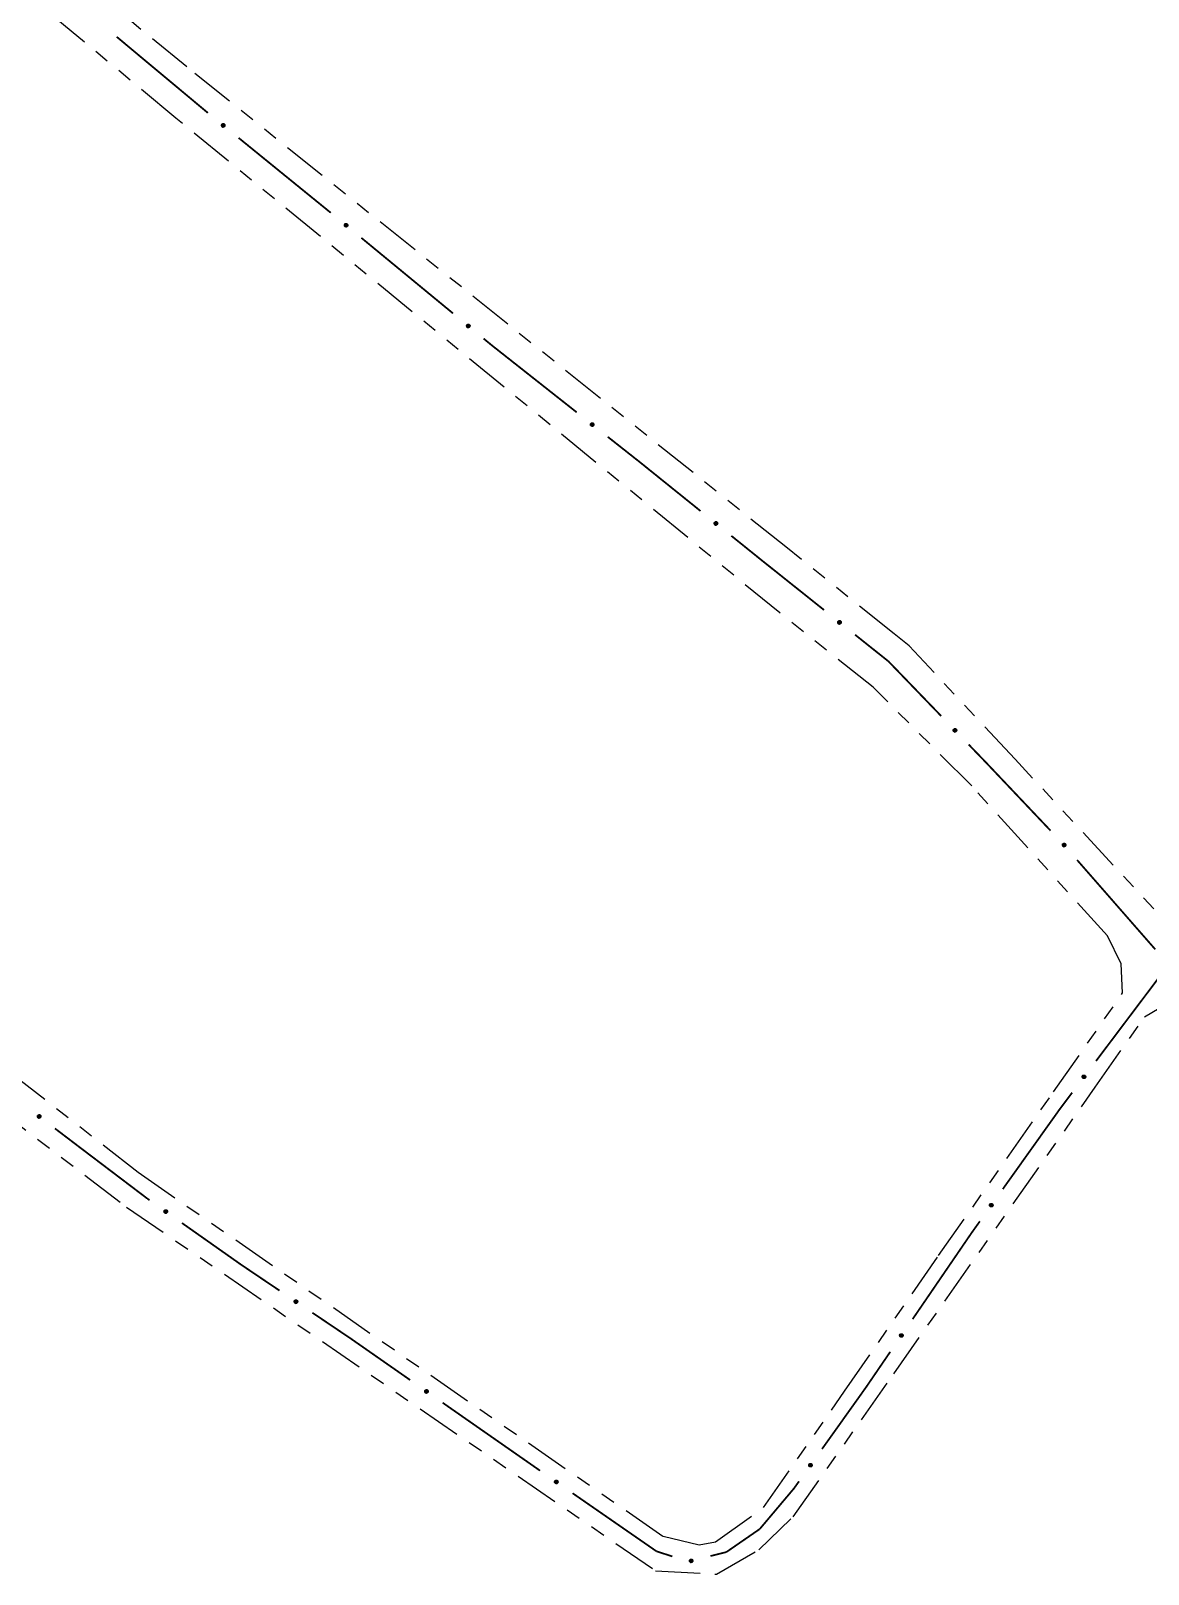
# Model space of a CAD drawing. Extents: x 209193 to 212081, y 4877574 to 4880493.
# Drawn here: x 210698.8 to 210811.7, y 4878716.9 to 4878872.8 of the extents above; entities that cross this region are included whole.
import ezdxf

# ---------------------------------------------------------------- set-up
doc = ezdxf.new("R2010")
doc.units = 0
doc.header["$LTSCALE"] = 1.5
doc.header["$MEASUREMENT"] = 0
doc.linetypes.add('TRACO_25', pattern=[8, 3, -1, 1, -1, 1, -1])
doc.layers.add('SV-EIXO-RUA-N-PAV', color=6, linetype='CONTINUOUS')
doc.layers.add('SV-RUA-NAO-PAV', color=7, linetype='CONTINUOUS')

msp = doc.modelspace()

# ---------------------------------------------------------------- linework, layer by layer
at = {"layer": 'SV-EIXO-RUA-N-PAV', "const_width": 0.18}
for points in [[(210707.506244, 4878872.209114), (210716.720506, 4878864.521633)], [(210719.824388, 4878861.998562), (210729.137063, 4878854.430597)], [(210732.230407, 4878851.894644), (210741.491826, 4878844.26404)], [(210744.578965, 4878841.720506), (210745.35075, 4878841.084622)], [(210745.35075, 4878841.084622), (210745.38667, 4878841.055027)], [(210745.38667, 4878841.055027), (210753.985786, 4878834.27023)], [(210757.126023, 4878831.792548), (210760.266261, 4878829.314866)], [(210760.266261, 4878829.314866), (210760.344756, 4878829.252933)], [(210760.344756, 4878829.252933), (210766.497591, 4878824.29785)], [(210769.612944, 4878821.788952), (210771.94946, 4878819.907278)], [(210771.94946, 4878819.907278), (210772.672849, 4878819.324709)], [(210772.672849, 4878819.324709), (210778.983279, 4878814.292546)], [(210782.110662, 4878811.798658), (210785.238045, 4878809.304771)], [(210785.238045, 4878809.304771), (210785.494065, 4878809.100611)], [(210785.494065, 4878809.100611), (210790.82051, 4878803.57821)], [(210793.597396, 4878800.699164), (210794.985839, 4878799.259641)], [(210794.985839, 4878799.259641), (210795.323665, 4878798.909387)], [(210795.323665, 4878798.909387), (210801.866437, 4878792.003127)], [(210804.549016, 4878789.037048), (210812.449366, 4878780.004636)], [(210806.459136, 4878768.721709), (210813.681547, 4878778.30486)], [(210802.823415, 4878763.897603), (210804.051666, 4878765.527325)], [(210802.266797, 4878763.116342), (210802.823415, 4878763.897603)], [(210701.265471, 4878761.913893), (210702.85667, 4878760.702246)], [(210797.044518, 4878755.786417), (210802.266797, 4878763.116342)], [(210702.85667, 4878760.702246), (210703.614608, 4878760.1251)], [(210703.614608, 4878760.1251), (210710.025851, 4878755.261399)], [(210710.025851, 4878755.261399), (210710.597753, 4878754.827543)], [(210710.597753, 4878754.827543), (210710.828398, 4878754.66502)], [(210714.09818, 4878752.360997), (210719.820299, 4878748.328955)], [(210793.873753, 4878751.335971), (210794.723506, 4878752.528673)], [(210787.926903, 4878742.639261), (210793.571459, 4878750.893895)], [(210793.571459, 4878750.893895), (210793.873753, 4878751.335971)], [(210719.820299, 4878748.328955), (210720.109276, 4878748.12533)], [(210720.109276, 4878748.12533), (210723.962452, 4878745.528624)], [(210727.279518, 4878743.29321), (210730.596584, 4878741.057796)], [(210730.596584, 4878741.057796), (210731.185988, 4878740.660589)], [(210731.185988, 4878740.660589), (210737.163626, 4878736.489144)], [(210783.198372, 4878735.724229), (210785.66908, 4878739.337408)], [(210778.77462, 4878729.516312), (210782.836916, 4878735.216992)], [(210782.836916, 4878735.216992), (210783.198372, 4878735.724229)], [(210740.443876, 4878734.200049), (210742.084001, 4878733.055501)], [(210742.084001, 4878733.055501), (210742.342965, 4878732.874785)], [(210742.342965, 4878732.874785), (210750.285673, 4878727.334262)], [(210775.934297, 4878725.530444), (210776.453308, 4878726.258781)], [(210753.573741, 4878725.056413), (210761.795662, 4878719.364313)], [(210772.482857, 4878721.436877), (210775.86619, 4878725.449666)], [(210775.86619, 4878725.449666), (210775.934297, 4878725.530444)], [(210771.864659, 4878721.010025), (210772.482857, 4878721.436877)], [(210769.111684, 4878719.109162), (210771.864659, 4878721.010025)], [(210761.795662, 4878719.364313), (210762.048274, 4878719.189428)], [(210762.048274, 4878719.189428), (210763.658145, 4878718.66622)], [(210767.506552, 4878718.707879), (210768.476694, 4878718.950415)], [(210768.476694, 4878718.950415), (210769.111684, 4878719.109162)]]:
    msp.add_lwpolyline(points, dxfattribs=at)
at = {"layer": 'SV-EIXO-RUA-N-PAV'}
for points in [[(210718.230196, 4878863.435932), (210718.278769, 4878863.441649), (210718.321684, 4878863.43663), (210718.356273, 4878863.422142), (210718.383499, 4878863.401369), (210718.40896, 4878863.37698), (210718.429204, 4878863.346728), (210718.444236, 4878863.308174), (210718.450313, 4878863.259489), (210718.442282, 4878863.215864), (210718.429892, 4878863.181194), (210718.409866, 4878863.151556), (210718.385759, 4878863.12722), (210718.353639, 4878863.10723), (210718.31442, 4878863.092378), (210718.265317, 4878863.087452), (210718.223278, 4878863.092662), (210718.19019, 4878863.107554), (210718.160522, 4878863.127875), (210718.134827, 4878863.153086), (210718.115126, 4878863.182897), (210718.100244, 4878863.222411), (210718.096024, 4878863.27094), (210718.100741, 4878863.312929), (210718.115165, 4878863.346217), (210718.135829, 4878863.374975), (210718.15998, 4878863.400809), (210718.189543, 4878863.422425), (210718.230196, 4878863.435932)], [(210730.645945, 4878853.342734), (210730.694555, 4878853.348123), (210730.737436, 4878853.342815), (210730.771926, 4878853.328094), (210730.799012, 4878853.307138), (210730.824307, 4878853.282578), (210730.844347, 4878853.25219), (210730.859119, 4878853.213535), (210730.864867, 4878853.16481), (210730.856542, 4878853.121241), (210730.843919, 4878853.086655), (210730.823693, 4878853.057153), (210730.799423, 4878853.032979), (210730.767169, 4878853.013207), (210730.72785, 4878852.99862), (210730.678715, 4878852.994025), (210730.636712, 4878852.999518), (210730.603726, 4878853.014633), (210730.574195, 4878853.035154), (210730.548671, 4878853.060537), (210730.529171, 4878853.090481), (210730.514556, 4878853.130095), (210730.510664, 4878853.178651), (210730.515664, 4878853.220607), (210730.530311, 4878853.253797), (210730.551169, 4878853.282415), (210730.575494, 4878853.308085), (210730.605202, 4878853.329502), (210730.645945, 4878853.342734)], [(210742.994503, 4878843.168596), (210743.043114, 4878843.173985), (210743.085994, 4878843.168676), (210743.120485, 4878843.153955), (210743.14757, 4878843.132999), (210743.172866, 4878843.108439), (210743.192906, 4878843.078051), (210743.207677, 4878843.039397), (210743.213426, 4878842.990671), (210743.205101, 4878842.947102), (210743.192477, 4878842.912516), (210743.172252, 4878842.883014), (210743.147981, 4878842.858841), (210743.115727, 4878842.839068), (210743.076409, 4878842.824481), (210743.027274, 4878842.819887), (210742.985271, 4878842.825379), (210742.952284, 4878842.840494), (210742.922754, 4878842.861015), (210742.89723, 4878842.886399), (210742.87773, 4878842.916342), (210742.863115, 4878842.955956), (210742.859222, 4878843.004512), (210742.864222, 4878843.046468), (210742.87887, 4878843.079658), (210742.899728, 4878843.108276), (210742.924053, 4878843.133947), (210742.953761, 4878843.155363), (210742.994503, 4878843.168596)], [(210755.511293, 4878833.206808), (210755.559779, 4878833.213224), (210755.602762, 4878833.208823), (210755.637556, 4878833.194835), (210755.665078, 4878833.174456), (210755.690888, 4878833.150437), (210755.711566, 4878833.120479), (210755.727151, 4878833.082146), (210755.733929, 4878833.033553), (210755.726527, 4878832.989817), (210755.714638, 4878832.954972), (210755.695041, 4878832.925049), (210755.671287, 4878832.900368), (210755.639458, 4878832.879918), (210755.600457, 4878832.864502), (210755.55143, 4878832.85887), (210755.50932, 4878832.863473), (210755.476022, 4878832.877887), (210755.446064, 4878832.897779), (210755.420009, 4878832.922617), (210755.39988, 4878832.952141), (210755.38443, 4878832.991437), (210755.379512, 4878833.0399), (210755.383624, 4878833.081952), (210755.397566, 4878833.115445), (210755.417814, 4878833.144497), (210755.441591, 4878833.170677), (210755.47084, 4878833.192717), (210755.511293, 4878833.206808)], [(210768.012409, 4878823.219256), (210768.060956, 4878823.225188), (210768.103893, 4878823.220359), (210768.138546, 4878823.206023), (210768.165864, 4878823.185371), (210768.191432, 4878823.161095), (210768.21181, 4878823.130933), (210768.227012, 4878823.092446), (210768.233305, 4878823.043788), (210768.225467, 4878823.000128), (210768.21323, 4878822.965403), (210768.193336, 4878822.935678), (210768.169337, 4878822.911235), (210768.137305, 4878822.891103), (210768.098152, 4878822.876078), (210768.049072, 4878822.870935), (210768.00701, 4878822.875958), (210767.973857, 4878822.890704), (210767.944099, 4878822.910894), (210767.918293, 4878822.93599), (210767.89846, 4878822.965714), (210767.883403, 4878823.005162), (210767.878969, 4878823.053672), (210767.8835, 4878823.095681), (210767.897776, 4878823.129032), (210767.918313, 4878823.157882), (210767.94235, 4878823.183822), (210767.971817, 4878823.205569), (210768.012409, 4878823.219256)], [(210780.503266, 4878813.221249), (210780.551784, 4878813.227414), (210780.594744, 4878813.222791), (210780.629465, 4878813.208623), (210780.656882, 4878813.188102), (210780.682567, 4878813.16395), (210780.70309, 4878813.133886), (210780.718477, 4878813.095472), (210780.725003, 4878813.046845), (210780.717375, 4878813.003148), (210780.705306, 4878812.968365), (210780.685555, 4878812.938544), (210780.661673, 4878812.913986), (210780.629739, 4878812.8937), (210780.590659, 4878812.878487), (210780.541604, 4878812.873108), (210780.499518, 4878812.877929), (210780.466294, 4878812.892515), (210780.43644, 4878812.912562), (210780.410514, 4878812.937534), (210780.390538, 4878812.967162), (210780.375291, 4878813.006537), (210780.370624, 4878813.055025), (210780.374953, 4878813.097055), (210780.389069, 4878813.130475), (210780.409466, 4878813.159423), (210780.433378, 4878813.185479), (210780.46274, 4878813.207367), (210780.503266, 4878813.221249)], [(210792.188438, 4878802.318523), (210792.237347, 4878802.318333), (210792.279342, 4878802.308168), (210792.311928, 4878802.289609), (210792.336447, 4878802.265701), (210792.358776, 4878802.238416), (210792.375219, 4878802.20594), (210792.385485, 4878802.165853), (210792.385639, 4878802.11679), (210792.372399, 4878802.074455), (210792.355913, 4878802.041534), (210792.332454, 4878802.014532), (210792.305585, 4878801.993284), (210792.271286, 4878801.97732), (210792.230561, 4878801.967312), (210792.181222, 4878801.968352), (210792.14012, 4878801.9786), (210792.109073, 4878801.997378), (210792.082076, 4878802.021134), (210792.059613, 4878802.049263), (210792.043656, 4878802.081234), (210792.033654, 4878802.122257), (210792.035325, 4878802.17094), (210792.045078, 4878802.212052), (210792.063416, 4878802.243355), (210792.087402, 4878802.269407), (210792.114496, 4878802.292136), (210792.146453, 4878802.310024), (210792.188438, 4878802.318523)], [(210803.220555, 4878790.723072), (210803.269396, 4878790.720501), (210803.310846, 4878790.708304), (210803.34249, 4878790.688181), (210803.365816, 4878790.663107), (210803.386791, 4878790.634768), (210803.401634, 4878790.60153), (210803.409937, 4878790.560991), (210803.407702, 4878790.511979), (210803.392417, 4878790.470338), (210803.374348, 4878790.438259), (210803.349603, 4878790.412431), (210803.321731, 4878790.392516), (210803.286696, 4878790.37824), (210803.245531, 4878790.370227), (210803.196302, 4878790.373667), (210803.155747, 4878790.385903), (210803.125651, 4878790.406171), (210803.099842, 4878790.431213), (210803.078776, 4878790.460401), (210803.064393, 4878790.493112), (210803.0564, 4878790.534573), (210803.06044, 4878790.583117), (210803.072182, 4878790.623705), (210803.092022, 4878790.654078), (210803.117247, 4878790.678932), (210803.145415, 4878790.700315), (210803.178205, 4878790.716627), (210803.220555, 4878790.723072)], [(210805.081015, 4878767.076028), (210805.073526, 4878767.12436), (210805.076972, 4878767.16743), (210805.090186, 4878767.202525), (210805.10995, 4878767.230493), (210805.133391, 4878767.256828), (210805.162883, 4878767.278165), (210805.200862, 4878767.294597), (210805.249292, 4878767.30245), (210805.293181, 4878767.296019), (210805.328281, 4878767.284905), (210805.358631, 4878767.265976), (210805.383833, 4878767.242775), (210805.404984, 4878767.211408), (210805.42126, 4878767.172758), (210805.427977, 4878767.123868), (210805.424309, 4878767.081666), (210805.410636, 4878767.048056), (210805.391413, 4878767.017665), (210805.367159, 4878766.991065), (210805.338088, 4878766.970287), (210805.299144, 4878766.95397), (210805.250802, 4878766.947979), (210805.208669, 4878766.951158), (210805.174876, 4878766.964355), (210805.145382, 4878766.983954), (210805.118682, 4878767.007144), (210805.095999, 4878767.035897), (210805.081015, 4878767.076028)], [(210699.62665, 4878763.300164), (210699.675018, 4878763.307413), (210699.718071, 4878763.303753), (210699.7531, 4878763.290365), (210699.780969, 4878763.270463), (210699.807188, 4878763.246891), (210699.828379, 4878763.217294), (210699.844621, 4878763.179234), (210699.852234, 4878763.130765), (210699.845585, 4878763.086908), (210699.834297, 4878763.051864), (210699.815218, 4878763.021608), (210699.791892, 4878762.996522), (210699.76042, 4878762.975527), (210699.72169, 4878762.959443), (210699.672767, 4878762.952968), (210699.630584, 4878762.956846), (210699.597042, 4878762.970686), (210699.566747, 4878762.990059), (210699.540268, 4878763.014445), (210699.519635, 4878763.043618), (210699.503511, 4878763.082643), (210699.49776, 4878763.131014), (210699.501148, 4878763.173131), (210699.514512, 4878763.206858), (210699.534257, 4878763.236255), (210699.55758, 4878763.262839), (210699.586445, 4878763.285379), (210699.62665, 4878763.300164)], [(210795.710987, 4878754.104401), (210795.702206, 4878754.152515), (210795.704497, 4878754.195662), (210795.716766, 4878754.231098), (210795.735773, 4878754.259586), (210795.758501, 4878754.28654), (210795.78741, 4878754.308659), (210795.824935, 4878754.326102), (210795.873138, 4878754.33525), (210795.917183, 4878754.329998), (210795.952569, 4878754.319828), (210795.983415, 4878754.301719), (210796.009229, 4878754.279202), (210796.031213, 4878754.248412), (210796.048518, 4878754.210212), (210796.056544, 4878754.16152), (210796.054007, 4878754.119235), (210796.04124, 4878754.085271), (210796.022838, 4878754.054376), (210795.999305, 4878754.027136), (210795.970802, 4878754.005586), (210795.932309, 4878753.988232), (210795.884145, 4878753.980947), (210795.841942, 4878753.982996), (210795.807807, 4878753.995282), (210795.777798, 4878754.014084), (210795.750487, 4878754.036551), (210795.727042, 4878754.064686), (210795.710987, 4878754.104401)], [(210712.409245, 4878753.685754), (210712.457313, 4878753.694786), (210712.500471, 4878753.692719), (210712.535971, 4878753.680635), (210712.564557, 4878753.661776), (210712.591629, 4878753.63919), (210712.613899, 4878753.610395), (210712.631537, 4878753.572962), (210712.640935, 4878753.524808), (210712.635912, 4878753.480735), (210712.625927, 4878753.445298), (210712.607979, 4878753.414358), (210712.585596, 4878753.388426), (210712.554922, 4878753.366283), (210712.516812, 4878753.348778), (210712.468162, 4878753.3405), (210712.425865, 4878753.342816), (210712.391835, 4878753.355406), (210712.360844, 4878753.373647), (210712.333482, 4878753.397038), (210712.311784, 4878753.425429), (210712.294229, 4878753.463831), (210712.286695, 4878753.511956), (210712.288523, 4878753.554169), (210712.300632, 4878753.588367), (210712.319277, 4878753.618474), (210712.341602, 4878753.645902), (210712.369614, 4878753.669493), (210712.409245, 4878753.685754)], [(210725.563355, 4878744.5825), (210725.611223, 4878744.592531), (210725.654415, 4878744.591363), (210725.690159, 4878744.580021), (210725.719132, 4878744.561762), (210725.746668, 4878744.539744), (210725.769533, 4878744.51142), (210725.787947, 4878744.474363), (210725.798347, 4878744.426414), (210725.794243, 4878744.382247), (210725.784998, 4878744.346609), (210725.767698, 4878744.315302), (210725.745861, 4878744.28891), (210725.715654, 4878744.266132), (210725.677917, 4878744.247838), (210725.62945, 4878744.238548), (210725.587114, 4878744.239982), (210725.552829, 4878744.251861), (210725.521465, 4878744.269452), (210725.493622, 4878744.292268), (210725.471337, 4878744.320201), (210725.452986, 4878744.358229), (210725.444451, 4878744.406187), (210725.4454, 4878744.448429), (210725.456794, 4878744.482872), (210725.474808, 4878744.51336), (210725.496556, 4878744.541247), (210725.524071, 4878744.565417), (210725.563355, 4878744.5825)], [(210786.626023, 4878740.931867), (210786.616316, 4878740.979802), (210786.617776, 4878741.022985), (210786.62936, 4878741.058652), (210786.647814, 4878741.0875), (210786.670018, 4878741.114887), (210786.698496, 4878741.13756), (210786.735678, 4878741.155722), (210786.783695, 4878741.165797), (210786.827834, 4878741.161394), (210786.863409, 4878741.151908), (210786.894598, 4878741.134397), (210786.920842, 4878741.112381), (210786.943414, 4878741.082021), (210786.961453, 4878741.044161), (210786.970414, 4878740.995632), (210786.968693, 4878740.953307), (210786.956583, 4878740.919103), (210786.938779, 4878740.887859), (210786.915776, 4878740.86017), (210786.887693, 4878740.838076), (210786.849541, 4878740.819983), (210786.801526, 4878740.811772), (210786.759292, 4878740.813007), (210786.724927, 4878740.824634), (210786.694561, 4878740.842854), (210786.666822, 4878740.86479), (210786.642839, 4878740.892468), (210786.626023, 4878740.931867)], [(210738.74892, 4878735.517094), (210738.796946, 4878735.526345), (210738.840113, 4878735.524475), (210738.875668, 4878735.512552), (210738.904339, 4878735.493824), (210738.931514, 4878735.471361), (210738.953915, 4878735.442669), (210738.971723, 4878735.405316), (210738.981341, 4878735.357205), (210738.976519, 4878735.31311), (210738.966696, 4878735.277628), (210738.948889, 4878735.246606), (210738.926625, 4878735.220573), (210738.896051, 4878735.19829), (210738.858022, 4878735.180612), (210738.80941, 4878735.172112), (210738.767103, 4878735.174235), (210738.733015, 4878735.18667), (210738.701942, 4878735.204769), (210738.674474, 4878735.228035), (210738.652647, 4878735.256327), (210738.634917, 4878735.294649), (210738.627163, 4878735.342739), (210738.628799, 4878735.38496), (210738.640752, 4878735.419213), (210738.65926, 4878735.449404), (210738.681459, 4878735.476934), (210738.709364, 4878735.500653), (210738.74892, 4878735.517094)], [(210777.440935, 4878727.834418), (210777.432158, 4878727.882533), (210777.434453, 4878727.925679), (210777.446725, 4878727.961115), (210777.465735, 4878727.989601), (210777.488465, 4878728.016552), (210777.517376, 4878728.038669), (210777.554902, 4878728.056109), (210777.603106, 4878728.065252), (210777.647151, 4878728.059996), (210777.682535, 4878728.049823), (210777.71338, 4878728.031711), (210777.739192, 4878728.009192), (210777.761173, 4878727.9784), (210777.778475, 4878727.940199), (210777.786496, 4878727.891506), (210777.783956, 4878727.849221), (210777.771185, 4878727.815258), (210777.752781, 4878727.784364), (210777.729246, 4878727.757127), (210777.70074, 4878727.73558), (210777.662245, 4878727.718228), (210777.614081, 4878727.710949), (210777.571878, 4878727.713001), (210777.537744, 4878727.725291), (210777.507737, 4878727.744095), (210777.480428, 4878727.766564), (210777.456985, 4878727.794701), (210777.440935, 4878727.834418)], [(210751.873882, 4878726.367124), (210751.921873, 4878726.376554), (210751.965047, 4878726.374845), (210752.000646, 4878726.363056), (210752.029387, 4878726.344435), (210752.056645, 4878726.322073), (210752.079153, 4878726.293465), (210752.097101, 4878726.256179), (210752.106898, 4878726.208104), (210752.102241, 4878726.163992), (210752.09255, 4878726.128472), (210752.074859, 4878726.097385), (210752.052692, 4878726.071269), (210752.022202, 4878726.048871), (210751.984239, 4878726.031052), (210751.935659, 4878726.02237), (210751.893344, 4878726.024336), (210751.85921, 4878726.036644), (210751.82807, 4878726.054627), (210751.800515, 4878726.07779), (210751.778583, 4878726.106), (210751.76071, 4878726.144255), (210751.752776, 4878726.192317), (210751.754255, 4878726.234543), (210751.76608, 4878726.268841), (210751.784475, 4878726.299101), (210751.806571, 4878726.326713), (210751.834387, 4878726.350536), (210751.873882, 4878726.367124)], [(210765.400178, 4878718.294754), (210765.424744, 4878718.337045), (210765.454506, 4878718.368368), (210765.486848, 4878718.387349), (210765.519801, 4878718.39667), (210765.554588, 4878718.402408), (210765.590937, 4878718.400455), (210765.6308, 4878718.389352), (210765.673397, 4878718.365006), (210765.703481, 4878718.33241), (210765.723786, 4878718.301697), (210765.735483, 4878718.267895), (210765.740492, 4878718.234008), (210765.737215, 4878718.196318), (210765.725569, 4878718.156031), (210765.700051, 4878718.113791), (210765.670663, 4878718.083282), (210765.638899, 4878718.065744), (210765.604842, 4878718.0542), (210765.569257, 4878718.048767), (210765.533587, 4878718.050889), (210765.493045, 4878718.062688), (210765.451688, 4878718.088426), (210765.420924, 4878718.11739), (210765.402945, 4878718.1489), (210765.392334, 4878718.182685), (210765.386155, 4878718.217506), (210765.386596, 4878718.254126), (210765.400178, 4878718.294754)]]:
    msp.add_lwpolyline(points, close=True, dxfattribs=at)
for points in [[(210718.096024, 4878863.27094), (210718.353639, 4878863.10723)], [(210718.099435, 4878863.289788), (210718.365367, 4878863.119393)], [(210718.100244, 4878863.222411), (210718.31442, 4878863.092378)], [(210718.100741, 4878863.312929), (210718.385759, 4878863.12722)], [(210718.102079, 4878863.245441), (210718.331344, 4878863.101327)], [(210718.110161, 4878863.326787), (210718.395154, 4878863.140902)], [(210718.113459, 4878863.201027), (210718.283555, 4878863.094448)], [(210718.115126, 4878863.182897), (210718.265317, 4878863.087452)], [(210718.115165, 4878863.346217), (210718.409866, 4878863.151556)], [(210718.127241, 4878863.358622), (210718.416867, 4878863.165456)], [(210718.128746, 4878863.165747), (210718.23901, 4878863.093724)], [(210718.134827, 4878863.153086), (210718.223278, 4878863.092662)], [(210718.135829, 4878863.374975), (210718.429892, 4878863.181194)], [(210718.151535, 4878863.386353), (210718.433351, 4878863.20305)], [(210718.15998, 4878863.400809), (210718.442282, 4878863.215864)], [(210718.178343, 4878863.408524), (210718.443018, 4878863.240909)], [(210718.189543, 4878863.422425), (210718.450313, 4878863.259489)], [(210718.209388, 4878863.427253), (210718.443353, 4878863.284594)], [(210718.230196, 4878863.435932), (210718.444236, 4878863.308174)], [(210718.25678, 4878863.437971), (210718.430715, 4878863.331788)], [(210718.278769, 4878863.441649), (210718.429204, 4878863.346728)], [(210718.303245, 4878863.438894), (210718.41159, 4878863.366671)], [(210718.321684, 4878863.43663), (210718.40896, 4878863.37698)], [(210730.510664, 4878853.178651), (210730.767169, 4878853.013207)], [(210730.514202, 4878853.197476), (210730.778978, 4878853.025291)], [(210730.514556, 4878853.130095), (210730.72785, 4878852.99862)], [(210730.515664, 4878853.220607), (210730.799423, 4878853.032979)], [(210730.516546, 4878853.153112), (210730.744834, 4878853.007454)], [(210730.525177, 4878853.234401), (210730.80891, 4878853.046598)], [(210730.527627, 4878853.108622), (210730.697, 4878853.000897)], [(210730.529171, 4878853.090481), (210730.678715, 4878852.994025)], [(210730.530311, 4878853.253797), (210730.823693, 4878853.057153)], [(210730.542471, 4878853.266121), (210730.830787, 4878853.071005)], [(210730.542675, 4878853.07324), (210730.652451, 4878853.000474)], [(210730.548671, 4878853.060537), (210730.636712, 4878852.999518)], [(210730.551169, 4878853.282415), (210730.843919, 4878853.086655)], [(210730.566951, 4878853.293687), (210730.847525, 4878853.108487)], [(210730.575494, 4878853.308085), (210730.856542, 4878853.121241)], [(210730.593909, 4878853.315677), (210730.857447, 4878853.14628)], [(210730.605202, 4878853.329502), (210730.864867, 4878853.16481)], [(210730.625079, 4878853.334196), (210730.858077, 4878853.189962)], [(210730.645945, 4878853.342734), (210730.859119, 4878853.213535)], [(210730.672542, 4878853.344594), (210730.845757, 4878853.23724)], [(210730.694555, 4878853.348123), (210730.844347, 4878853.25219)], [(210730.719012, 4878853.345203), (210730.826868, 4878853.272252)], [(210730.737436, 4878853.342815), (210730.824307, 4878853.282578)], [(210742.859222, 4878843.004512), (210743.115727, 4878842.839068)], [(210742.86276, 4878843.023337), (210743.127537, 4878842.851152)], [(210742.863115, 4878842.955956), (210743.076409, 4878842.824481)], [(210742.864222, 4878843.046468), (210743.147981, 4878842.858841)], [(210742.865105, 4878842.978973), (210743.093393, 4878842.833316)], [(210742.873736, 4878843.060262), (210743.157468, 4878842.872459)], [(210742.876185, 4878842.934484), (210743.045559, 4878842.826759)], [(210742.87773, 4878842.916342), (210743.027274, 4878842.819887)], [(210742.87887, 4878843.079658), (210743.172252, 4878842.883014)], [(210742.89103, 4878843.091982), (210743.179346, 4878842.896867)], [(210742.891233, 4878842.899101), (210743.00101, 4878842.826335)], [(210742.89723, 4878842.886399), (210742.985271, 4878842.825379)], [(210742.899728, 4878843.108276), (210743.192477, 4878842.912516)], [(210742.91551, 4878843.119548), (210743.196084, 4878842.934348)], [(210742.924053, 4878843.133947), (210743.205101, 4878842.947102)], [(210742.942468, 4878843.141538), (210743.206006, 4878842.972142)], [(210742.953761, 4878843.155363), (210743.213426, 4878842.990671)], [(210742.973638, 4878843.160057), (210743.206635, 4878843.015823)], [(210742.994503, 4878843.168596), (210743.207677, 4878843.039397)], [(210743.021101, 4878843.170455), (210743.194316, 4878843.063101)], [(210743.043114, 4878843.173985), (210743.192906, 4878843.078051)], [(210743.067571, 4878843.171064), (210743.175426, 4878843.098113)], [(210743.085994, 4878843.168676), (210743.172866, 4878843.108439)], [(210755.379512, 4878833.0399), (210755.639458, 4878832.879918)], [(210755.382651, 4878833.058796), (210755.65101, 4878832.892249)], [(210755.383624, 4878833.081952), (210755.671287, 4878832.900368)], [(210755.38443, 4878832.991437), (210755.600457, 4878832.864502)], [(210755.385933, 4878833.014491), (210755.617251, 4878832.873694)], [(210755.392843, 4878833.095945), (210755.680484, 4878832.914184)], [(210755.397566, 4878833.115445), (210755.695041, 4878832.925049)], [(210755.397952, 4878832.970246), (210755.569566, 4878832.866127)], [(210755.39988, 4878832.952141), (210755.55143, 4878832.85887)], [(210755.409463, 4878833.128023), (210755.70184, 4878832.939049)], [(210755.413745, 4878832.93519), (210755.525035, 4878832.864762)], [(210755.417814, 4878833.144497), (210755.714638, 4878832.954972)], [(210755.420009, 4878832.922617), (210755.50932, 4878832.863473)], [(210755.433355, 4878833.156101), (210755.717782, 4878832.976876)], [(210755.441591, 4878833.170677), (210755.726527, 4878832.989817)], [(210755.459841, 4878833.178656), (210755.726902, 4878833.014871)], [(210755.47084, 4878833.192717), (210755.733929, 4878833.033553)], [(210755.490612, 4878833.19783), (210755.726608, 4878833.058556)], [(210755.511293, 4878833.206808), (210755.727151, 4878833.082146)], [(210755.537845, 4878833.20923), (210755.713292, 4878833.105563)], [(210755.559779, 4878833.213224), (210755.711566, 4878833.120479)], [(210755.584292, 4878833.210821), (210755.693666, 4878833.140167)], [(210755.602762, 4878833.208823), (210755.690888, 4878833.150437)], [(210767.878969, 4878823.053672), (210768.137305, 4878822.891103)], [(210767.882296, 4878823.072535), (210768.148979, 4878822.903318)], [(210767.883403, 4878823.005162), (210768.098152, 4878822.876078)], [(210767.8835, 4878823.095681), (210768.169337, 4878822.911235)], [(210767.885136, 4878823.0282), (210768.115037, 4878822.885101)], [(210767.892858, 4878823.109581), (210768.178671, 4878822.924958)], [(210767.896713, 4878822.983837), (210768.067279, 4878822.878011)], [(210767.897776, 4878823.129032), (210768.193336, 4878822.935678)], [(210767.89846, 4878822.965714), (210768.049072, 4878822.870935)], [(210767.909797, 4878823.141491), (210768.200274, 4878822.949608)], [(210767.912155, 4878822.948625), (210768.022737, 4878822.87709)], [(210767.918293, 4878822.93599), (210768.00701, 4878822.875958)], [(210767.918313, 4878823.157882), (210768.21323, 4878822.965403)], [(210767.933968, 4878823.16933), (210768.216593, 4878822.987275)], [(210767.94235, 4878823.183822), (210768.225467, 4878823.000128)], [(210767.960678, 4878823.191619), (210768.226092, 4878823.025176)], [(210767.971817, 4878823.205569), (210768.233305, 4878823.043788)], [(210767.99164, 4878823.210485), (210768.226234, 4878823.068862)], [(210768.012409, 4878823.219256), (210768.227012, 4878823.092446)], [(210768.038984, 4878823.221413), (210768.213387, 4878823.116)], [(210768.060956, 4878823.225188), (210768.21181, 4878823.130933)], [(210768.085444, 4878823.22254), (210768.194108, 4878823.150798)], [(210768.103893, 4878823.220359), (210768.191432, 4878823.161095)], [(210780.46274, 4878813.207367), (210780.725003, 4878813.046845)], [(210780.482539, 4878813.212378), (210780.717812, 4878813.071885)], [(210780.503266, 4878813.221249), (210780.718477, 4878813.095472)], [(210780.529831, 4878813.223533), (210780.704739, 4878813.11896)], [(210780.551784, 4878813.227414), (210780.70309, 4878813.133886)], [(210780.576285, 4878813.224884), (210780.685292, 4878813.153666)], [(210780.594744, 4878813.222791), (210780.682567, 4878813.16395)], [(210780.370624, 4878813.055025), (210780.629739, 4878812.8937)], [(210780.373861, 4878813.073904), (210780.641355, 4878812.905971)], [(210780.374953, 4878813.097055), (210780.661673, 4878812.913986)], [(210780.375291, 4878813.006537), (210780.590659, 4878812.878487)], [(210780.376913, 4878813.029583), (210780.6075, 4878812.887591)], [(210780.384245, 4878813.111), (210780.670942, 4878812.927754)], [(210780.388704, 4878812.985276), (210780.559776, 4878812.880271)], [(210780.389069, 4878813.130475), (210780.685555, 4878812.938544)], [(210780.390538, 4878812.967162), (210780.541604, 4878812.873108)], [(210780.40103, 4878813.142992), (210780.692426, 4878812.952508)], [(210780.404315, 4878812.950139), (210780.51524, 4878812.879136)], [(210780.409466, 4878813.159423), (210780.705306, 4878812.968365)], [(210780.410514, 4878812.937534), (210780.499518, 4878812.877929)], [(210780.425067, 4878813.170946), (210780.708563, 4878812.990252)], [(210780.433378, 4878813.185479), (210780.717375, 4878813.003148)], [(210780.451669, 4878813.193363), (210780.71788, 4878813.028199)], [(210792.114496, 4878802.292136), (210792.372399, 4878802.074455)], [(210792.133656, 4878802.297577), (210792.376154, 4878802.099228)], [(210792.146453, 4878802.310024), (210792.385639, 4878802.11679)], [(210792.166735, 4878802.31242), (210792.381761, 4878802.142553)], [(210792.188438, 4878802.318523), (210792.385485, 4878802.165853)], [(210792.215075, 4878802.317337), (210792.374915, 4878802.190927)], [(210792.237347, 4878802.318333), (210792.375219, 4878802.20594)], [(210792.261311, 4878802.312642), (210792.360142, 4878802.227865)], [(210792.279342, 4878802.308168), (210792.358776, 4878802.238416)], [(210792.033654, 4878802.122257), (210792.230561, 4878801.967312)], [(210792.035325, 4878802.17094), (210792.271286, 4878801.97732)], [(210792.038256, 4878802.144897), (210792.248442, 4878801.974152)], [(210792.040987, 4878802.189239), (210792.284397, 4878801.987978)], [(210792.043656, 4878802.081234), (210792.181222, 4878801.968352)], [(210792.04419, 4878802.099434), (210792.200172, 4878801.973094)], [(210792.045078, 4878802.212052), (210792.305585, 4878801.993284)], [(210792.055105, 4878802.062566), (210792.155865, 4878801.977754)], [(210792.056103, 4878802.224671), (210792.316564, 4878802.005732)], [(210792.059613, 4878802.049263), (210792.14012, 4878801.9786)], [(210792.063416, 4878802.243355), (210792.332454, 4878802.014532)], [(210792.076902, 4878802.254211), (210792.341082, 4878802.027485)], [(210792.087402, 4878802.269407), (210792.355913, 4878802.041534)], [(210792.104366, 4878802.278806), (210792.361986, 4878802.062813)], [(210803.0564, 4878790.534573), (210803.245531, 4878790.370227)], [(210803.06044, 4878790.583117), (210803.286696, 4878790.37824)], [(210803.062099, 4878790.556962), (210803.263724, 4878790.376188)], [(210803.064393, 4878790.493112), (210803.196302, 4878790.373667)], [(210803.065813, 4878790.511264), (210803.21546, 4878790.377481)], [(210803.066986, 4878790.601118), (210803.30031, 4878790.388247)], [(210803.072182, 4878790.623705), (210803.321731, 4878790.392516)], [(210803.07492, 4878790.473908), (210803.171432, 4878790.384293)], [(210803.078776, 4878790.460401), (210803.155747, 4878790.385903)], [(210803.083808, 4878790.635773), (210803.333303, 4878790.404415)], [(210803.092022, 4878790.654078), (210803.349603, 4878790.412431)], [(210803.10602, 4878790.664266), (210803.358851, 4878790.424948)], [(210803.117247, 4878790.678932), (210803.374348, 4878790.438259)], [(210803.134649, 4878790.687494), (210803.381449, 4878790.459217)], [(210803.145415, 4878790.700315), (210803.392417, 4878790.470338)], [(210803.164818, 4878790.704817), (210803.397373, 4878790.494899)], [(210803.178205, 4878790.716627), (210803.407702, 4878790.511979)], [(210803.19858, 4878790.718032), (210803.405083, 4878790.5379)], [(210803.220555, 4878790.723072), (210803.409937, 4878790.560991)], [(210803.247102, 4878790.720591), (210803.400599, 4878790.58655)], [(210803.269396, 4878790.720501), (210803.401634, 4878790.60153)], [(210803.293055, 4878790.71365), (210803.387642, 4878790.624163)], [(210803.310846, 4878790.708304), (210803.386791, 4878790.634768)], [(210805.073526, 4878767.12436), (210805.162883, 4878767.278165)], [(210805.075385, 4878767.148921), (210805.143597, 4878767.259834)], [(210805.076972, 4878767.16743), (210805.133391, 4878767.256828)], [(210805.078005, 4878767.102521), (210805.177758, 4878767.280222)], [(210805.081015, 4878767.076028), (210805.200862, 4878767.294597)], [(210805.090449, 4878767.055552), (210805.224458, 4878767.294577)], [(210805.095999, 4878767.035897), (210805.249292, 4878767.30245)], [(210805.1103, 4878767.025213), (210805.268126, 4878767.295839)], [(210805.118682, 4878767.007144), (210805.293181, 4878767.296019)], [(210805.133436, 4878766.999233), (210805.306313, 4878767.287563)], [(210805.145382, 4878766.983954), (210805.328281, 4878767.284905)], [(210805.162037, 4878766.975969), (210805.344485, 4878767.272464)], [(210805.174876, 4878766.964355), (210805.358631, 4878767.265976)], [(210805.194476, 4878766.960065), (210805.369816, 4878767.251664)], [(210805.208669, 4878766.951158), (210805.383833, 4878767.242775)], [(210805.231842, 4878766.950699), (210805.3924, 4878767.222683)], [(210805.250802, 4878766.947979), (210805.404984, 4878767.211408)], [(210805.276062, 4878766.954962), (210805.411698, 4878767.189343)], [(210805.299144, 4878766.95397), (210805.42126, 4878767.172758)], [(210805.320031, 4878766.967959), (210805.42032, 4878767.141838)], [(210805.338088, 4878766.970287), (210805.427977, 4878767.123868)], [(210805.354728, 4878766.984525), (210805.422672, 4878767.097349)], [(210805.367159, 4878766.991065), (210805.424309, 4878767.081666)], [(210699.62665, 4878763.300164), (210699.844621, 4878763.179234)], [(210699.653157, 4878763.303042), (210699.830361, 4878763.202409)], [(210699.675018, 4878763.307413), (210699.828379, 4878763.217294)], [(210699.699569, 4878763.305433), (210699.810143, 4878763.236671)], [(210699.718071, 4878763.303753), (210699.807188, 4878763.246891)], [(210699.49776, 4878763.131014), (210699.76042, 4878762.975527)], [(210699.500574, 4878763.149961), (210699.771758, 4878762.988055)], [(210699.501148, 4878763.173131), (210699.791892, 4878762.996522)], [(210699.503511, 4878763.082643), (210699.72169, 4878762.959443)], [(210699.504617, 4878763.10572), (210699.738323, 4878762.968922)], [(210699.510125, 4878763.18728), (210699.80085, 4878763.010495)], [(210699.514512, 4878763.206858), (210699.815218, 4878763.021608)], [(210699.517396, 4878763.061688), (210699.690775, 4878762.960536)], [(210699.519635, 4878763.043618), (210699.672767, 4878762.952968)], [(210699.52619, 4878763.219639), (210699.821776, 4878763.035723)], [(210699.533789, 4878763.026908), (210699.646275, 4878762.958405)], [(210699.534257, 4878763.236255), (210699.834297, 4878763.051864)], [(210699.540268, 4878763.014445), (210699.630584, 4878762.956846)], [(210699.549596, 4878763.248124), (210699.837064, 4878763.073819)], [(210699.55758, 4878763.262839), (210699.845585, 4878763.086908)], [(210699.57569, 4878763.271131), (210699.84553, 4878763.111964)], [(210699.586445, 4878763.285379), (210699.852234, 4878763.130765)], [(210699.606127, 4878763.290832), (210699.844484, 4878763.155638)], [(210795.702206, 4878754.152515), (210795.78741, 4878754.308659)], [(210795.703406, 4878754.177116), (210795.768622, 4878754.289817)], [(210795.704497, 4878754.195662), (210795.758501, 4878754.28654)], [(210795.707269, 4878754.130803), (210795.802224, 4878754.311113)], [(210795.710987, 4878754.104401), (210795.824935, 4878754.326102)], [(210795.720967, 4878754.084185), (210795.848523, 4878754.326714)], [(210795.727042, 4878754.064686), (210795.873138, 4878754.33525)], [(210795.741624, 4878754.054389), (210795.892142, 4878754.329146)], [(210795.750487, 4878754.036551), (210795.917183, 4878754.329998)], [(210795.765448, 4878754.029038), (210795.930537, 4878754.321896)], [(210795.777798, 4878754.014084), (210795.952569, 4878754.319828)], [(210795.794662, 4878754.006549), (210795.969099, 4878754.307826)], [(210795.807807, 4878753.995282), (210795.983415, 4878754.301719)], [(210795.827515, 4878753.991519), (210795.994979, 4878754.287712)], [(210795.841942, 4878753.982996), (210796.009229, 4878754.279202)], [(210795.865119, 4878753.983158), (210796.018331, 4878754.259347)], [(210795.884145, 4878753.980947), (210796.031213, 4878754.248412)], [(210795.909209, 4878753.988604), (210796.038516, 4878754.226536)], [(210795.932309, 4878753.988232), (210796.048518, 4878754.210212)], [(210795.952813, 4878754.002774), (210796.048408, 4878754.179279)], [(210795.970802, 4878754.005586), (210796.056544, 4878754.16152)], [(210795.987054, 4878754.020264), (210796.051951, 4878754.134868)], [(210795.999305, 4878754.027136), (210796.054007, 4878754.119235)], [(210712.286695, 4878753.511956), (210712.554922, 4878753.366283)], [(210712.288523, 4878753.554169), (210712.585596, 4878753.388426)], [(210712.288806, 4878753.530994), (210712.565789, 4878753.379221)], [(210712.294229, 4878753.463831), (210712.516812, 4878753.348778)], [(210712.294482, 4878753.486932), (210712.533084, 4878753.358866)], [(210712.296972, 4878753.568641), (210712.594032, 4878753.40272)], [(210712.300632, 4878753.588367), (210712.607979, 4878753.414358)], [(210712.308879, 4878753.443403), (210712.485878, 4878753.348728)], [(210712.311784, 4878753.425429), (210712.468162, 4878753.3405)], [(210712.31183, 4878753.601571), (210712.614011, 4878753.428704)], [(210712.319277, 4878753.618474), (210712.625927, 4878753.445298)], [(210712.326547, 4878753.409253), (210712.441487, 4878753.344954)], [(210712.333482, 4878753.397038), (210712.425865, 4878753.342816)], [(210712.334167, 4878753.630902), (210712.62788, 4878753.467339)], [(210712.341602, 4878753.645902), (210712.635912, 4878753.480735)], [(210712.359393, 4878753.654858), (210712.634931, 4878753.505772)], [(210712.369614, 4878753.669493), (210712.640935, 4878753.524808)], [(210712.389081, 4878753.675669), (210712.632272, 4878753.549377)], [(210712.409245, 4878753.685754), (210712.631537, 4878753.572962)], [(210712.435628, 4878753.68961), (210712.61643, 4878753.595594)], [(210712.457313, 4878753.694786), (210712.613899, 4878753.610395)], [(210712.48192, 4878753.693714), (210712.594959, 4878753.629085)], [(210712.500471, 4878753.692719), (210712.591629, 4878753.63919)], [(210725.589651, 4878744.586904), (210725.772372, 4878744.496675)], [(210725.611223, 4878744.592531), (210725.769533, 4878744.51142)], [(210725.635848, 4878744.591972), (210725.750208, 4878744.529712)], [(210725.654415, 4878744.591363), (210725.746668, 4878744.539744)], [(210725.444451, 4878744.406187), (210725.715654, 4878744.266132)], [(210725.4454, 4878744.448429), (210725.745861, 4878744.28891)], [(210725.446165, 4878744.425264), (210725.726249, 4878744.279294)], [(210725.452758, 4878744.381331), (210725.693975, 4878744.258262)], [(210725.452986, 4878744.358229), (210725.677917, 4878744.247838)], [(210725.453545, 4878744.463073), (210725.753997, 4878744.303376)], [(210725.456794, 4878744.482872), (210725.767698, 4878744.315302)], [(210725.467714, 4878744.496306), (210725.77343, 4878744.329771)], [(210725.468058, 4878744.33811), (210725.646991, 4878744.247143)], [(210725.471337, 4878744.320201), (210725.62945, 4878744.238548)], [(210725.474808, 4878744.51336), (210725.784998, 4878744.346609)], [(210725.486434, 4878744.304336), (210725.602688, 4878744.242445)], [(210725.489435, 4878744.526096), (210725.786492, 4878744.368687)], [(210725.493622, 4878744.292268), (210725.587114, 4878744.239982)], [(210725.496556, 4878744.541247), (210725.794243, 4878744.382247)], [(210725.514157, 4878744.550572), (210725.79274, 4878744.407258)], [(210725.524071, 4878744.565417), (210725.798347, 4878744.426414)], [(210725.543405, 4878744.571997), (210725.789173, 4878744.450798)], [(210725.563355, 4878744.5825), (210725.787947, 4878744.474363)], [(210786.616316, 4878740.979802), (210786.698496, 4878741.13756)], [(210786.617042, 4878741.004423), (210786.680075, 4878741.118359)], [(210786.617776, 4878741.022985), (210786.670018, 4878741.114887)], [(210786.621796, 4878740.958193), (210786.713261, 4878741.140299)], [(210786.626023, 4878740.931867), (210786.735678, 4878741.155722)], [(210786.63639, 4878740.911847), (210786.75925, 4878741.156789)], [(210786.642839, 4878740.892468), (210786.783695, 4878741.165797)], [(210786.657617, 4878740.882454), (210786.802814, 4878741.160061)], [(210786.666822, 4878740.86479), (210786.827834, 4878741.161394)], [(210786.681925, 4878740.857567), (210786.841342, 4878741.153551)], [(210786.694561, 4878740.842854), (210786.863409, 4878741.151908)], [(210786.711567, 4878740.835645), (210786.880168, 4878741.140226)], [(210786.724927, 4878740.824634), (210786.894598, 4878741.134397)], [(210786.744703, 4878740.821251), (210786.90643, 4878741.120615)], [(210786.759292, 4878740.813007), (210786.920842, 4878741.112381)], [(210786.782461, 4878740.813616), (210786.930324, 4878741.092705)], [(210786.801526, 4878740.811772), (210786.943414, 4878741.082021)], [(210786.826438, 4878740.81991), (210786.951137, 4878741.060289)], [(210786.849541, 4878740.819983), (210786.961453, 4878741.044161)], [(210786.869761, 4878740.834918), (210786.961938, 4878741.013231)], [(210786.887693, 4878740.838076), (210786.970414, 4878740.995632)], [(210786.903659, 4878740.853064), (210786.966336, 4878740.968897)], [(210786.915776, 4878740.86017), (210786.968693, 4878740.953307)], [(210738.627163, 4878735.342739), (210738.896051, 4878735.19829)], [(210738.628799, 4878735.38496), (210738.926625, 4878735.220573)], [(210738.629188, 4878735.361786), (210738.906859, 4878735.211278)], [(210738.634917, 4878735.294649), (210738.858022, 4878735.180612)], [(210738.635064, 4878735.317751), (210738.874247, 4878735.190773)], [(210738.637182, 4878735.39947), (210738.934995, 4878735.234905)], [(210738.640752, 4878735.419213), (210738.948889, 4878735.246606)], [(210738.64966, 4878735.274287), (210738.827088, 4878735.180421)], [(210738.651889, 4878735.432468), (210738.954855, 4878735.26098)], [(210738.652647, 4878735.256327), (210738.80941, 4878735.172112)], [(210738.65926, 4878735.449404), (210738.966696, 4878735.277628)], [(210738.667483, 4878735.240218), (210738.782715, 4878735.176444)], [(210738.674092, 4878735.4619), (210738.968549, 4878735.299678)], [(210738.681459, 4878735.476934), (210738.976519, 4878735.31311)], [(210738.699209, 4878735.48597), (210738.975424, 4878735.338143)], [(210738.709364, 4878735.500653), (210738.981341, 4878735.357205)], [(210738.728802, 4878735.506917), (210738.972566, 4878735.381735)], [(210738.74892, 4878735.517094), (210738.971723, 4878735.405316)], [(210738.775285, 4878735.52107), (210738.956513, 4878735.427879)], [(210738.796946, 4878735.526345), (210738.953915, 4878735.442669)], [(210738.821558, 4878735.525385), (210738.93489, 4878735.461272)], [(210738.840113, 4878735.524475), (210738.931514, 4878735.471361)], [(210738.674474, 4878735.228035), (210738.767103, 4878735.174235)], [(210777.432158, 4878727.882533), (210777.517376, 4878728.038669)], [(210777.43336, 4878727.907134), (210777.498586, 4878728.019829)], [(210777.434453, 4878727.925679), (210777.488465, 4878728.016552)], [(210777.437219, 4878727.860821), (210777.532191, 4878728.041122)], [(210777.440935, 4878727.834418), (210777.554902, 4878728.056109)], [(210777.450912, 4878727.814201), (210777.578491, 4878728.056719)], [(210777.456985, 4878727.794701), (210777.603106, 4878728.065252)], [(210777.471566, 4878727.784403), (210777.622109, 4878728.059147)], [(210777.480428, 4878727.766564), (210777.647151, 4878728.059996)], [(210777.495388, 4878727.75905), (210777.660504, 4878728.051893)], [(210777.507737, 4878727.744095), (210777.682535, 4878728.049823)], [(210777.5246, 4878727.736558), (210777.699065, 4878728.037819)], [(210777.537744, 4878727.725291), (210777.71338, 4878728.031711)], [(210777.557452, 4878727.721526), (210777.724943, 4878728.017703)], [(210777.571878, 4878727.713001), (210777.739192, 4878728.009192)], [(210777.595055, 4878727.713161), (210777.748292, 4878727.989336)], [(210777.614081, 4878727.710949), (210777.761173, 4878727.9784)], [(210777.639146, 4878727.718603), (210777.768474, 4878727.956523)], [(210777.662245, 4878727.718228), (210777.778475, 4878727.940199)], [(210777.682751, 4878727.732769), (210777.778362, 4878727.909265)], [(210777.70074, 4878727.73558), (210777.786496, 4878727.891506)], [(210777.716994, 4878727.750256), (210777.781901, 4878727.864854)], [(210777.729246, 4878727.757127), (210777.783956, 4878727.849221)], [(210751.752776, 4878726.192317), (210752.022202, 4878726.048871)], [(210751.754255, 4878726.234543), (210752.052692, 4878726.071269)], [(210751.75473, 4878726.211371), (210752.032961, 4878726.0619)], [(210751.76071, 4878726.144255), (210751.984239, 4878726.031052)], [(210751.760771, 4878726.167358), (210752.000426, 4878726.041274)], [(210751.762583, 4878726.249084), (210752.061009, 4878726.085632)], [(210751.76608, 4878726.268841), (210752.074859, 4878726.097385)], [(210751.775528, 4878726.123949), (210751.953306, 4878726.030745)], [(210751.777168, 4878726.282137), (210752.080771, 4878726.111781)], [(210751.778583, 4878726.106), (210751.935659, 4878726.02237)], [(210751.784475, 4878726.299101), (210752.09255, 4878726.128472)], [(210751.793479, 4878726.089947), (210751.908948, 4878726.026603)], [(210751.799261, 4878726.311652), (210752.09432, 4878726.15053)], [(210751.800515, 4878726.07779), (210751.893344, 4878726.024336)], [(210751.806571, 4878726.326713), (210752.102241, 4878726.163992)], [(210751.824288, 4878726.335816), (210752.101052, 4878726.189019)], [(210751.834387, 4878726.350536), (210752.106898, 4878726.208104)], [(210751.853802, 4878726.356873), (210752.098031, 4878726.232601)], [(210751.873882, 4878726.367124), (210752.097101, 4878726.256179)], [(210751.900232, 4878726.371199), (210752.081807, 4878726.278685)], [(210751.921873, 4878726.376554), (210752.079153, 4878726.293465)], [(210751.946489, 4878726.375686), (210752.060059, 4878726.311997)], [(210751.965047, 4878726.374845), (210752.056645, 4878726.322073)], [(210765.386155, 4878718.217506), (210765.703481, 4878718.33241)], [(210765.386596, 4878718.254126), (210765.673397, 4878718.365006)], [(210765.390998, 4878718.236826), (210765.683885, 4878718.348024)], [(210765.392334, 4878718.182685), (210765.723786, 4878718.301697)], [(210765.392653, 4878718.202077), (210765.708375, 4878718.317577)], [(210765.394639, 4878718.272899), (210765.649136, 4878718.3745)], [(210765.400178, 4878718.294754), (210765.6308, 4878718.389352)], [(210765.400265, 4878718.166004), (210765.728563, 4878718.281835)], [(210765.402945, 4878718.1489), (210765.735483, 4878718.267895)], [(210765.414495, 4878718.317246), (210765.603796, 4878718.392702)], [(210765.415488, 4878718.13324), (210765.735181, 4878718.249733)], [(210765.420924, 4878718.11739), (210765.740492, 4878718.234008)], [(210765.424744, 4878718.337045), (210765.590937, 4878718.400455)], [(210765.438655, 4878718.102463), (210765.73452, 4878718.212998)], [(210765.441633, 4878718.354974), (210765.564414, 4878718.398328)], [(210765.451688, 4878718.088426), (210765.737215, 4878718.196318)], [(210765.454506, 4878718.368368), (210765.554588, 4878718.402408)], [(210765.47572, 4878718.077973), (210765.728563, 4878718.17494)], [(210765.493045, 4878718.062688), (210765.725569, 4878718.156031)], [(210765.518081, 4878718.060432), (210765.705396, 4878718.132579)], [(210765.533587, 4878718.050889), (210765.700051, 4878718.113791)], [(210765.555478, 4878718.051497), (210765.679252, 4878718.096506)], [(210765.569257, 4878718.048767), (210765.670663, 4878718.083282)]]:
    msp.add_lwpolyline(points, dxfattribs=at)
at = {"layer": 'SV-RUA-NAO-PAV', "linetype": 'TRACO_25'}
for points in [[(210816.371075, 4878779.710199, 5.597045), (210798.29, 4878799.21, 5.628736), (210787.59, 4878810.66, 5.354085), (210786.077683, 4878811.873004, 5.354085), (210775.11, 4878820.67, 5.269578), (210714.592327, 4878869.157788, 6.051275), (210667.751363, 4878907.482213, 6.875226), (210589.316787, 4878970.394711, 9.051304), (210564.54, 4878993.64, 9.315391), (210563.26, 4879000.8, 9.315391), (210571.98, 4879049.91, 9.315391), (210573.527941, 4879059.259071, 8.935105)], [(210576.114464, 4878840.854884, 8.533693), (210593.389585, 4878831.24384, 8.533693), (210598.634122, 4878828.326033, 8.533693), (210604.9, 4878824.84, 8.533693), (210634.313251, 4878807.553921, 8.966796), (210655.458113, 4878795.127148, 8.966796), (210663.91, 4878790.16, 8.966796), (210687.24, 4878775.03, 8.237915), (210709.68, 4878757.48, 8.480876), (210762.73, 4878720.7, 8.406931), (210766.360999, 4878719.825532, 8.406931), (210768, 4878720.13, 8.406931), (210772.87, 4878723.62, 8.301296), (210781.057351, 4878735.350388, 6.357616), (210790.56, 4878749.06, 6.357616), (210802.173311, 4878765.604182, 6.357616), (210809.15, 4878775.6, 6.357616), (210809.02, 4878778.56, 6.357616), (210807.62319, 4878781.387056, 5.248451), (210793.9, 4878796.52, 5.248451), (210783.93, 4878806.49, 5.248451), (210774.5, 4878814, 5.237887), (210713.48, 4878864, 5.892823), (210667.38, 4878902.3, 6.980861)], [(210576.317859, 4878836.742364, 9.896381), (210589.641387, 4878829.281984, 8.977359), (210599.390374, 4878823.823133, 8.977359), (210603.7, 4878821.41, 8.977359), (210636.380646, 4878802.111015, 8.850597), (210647.223397, 4878795.708017, 8.850597), (210662.85, 4878786.48, 8.850597), (210685.22, 4878771.77, 8.237915), (210708.51, 4878753.97, 8.385804), (210761.96, 4878717.23, 8.079463), (210768.11, 4878716.88, 8.0689), (210772.39, 4878719.34, 8.0689), (210775.86, 4878722.66, 7.942138), (210786.017592, 4878737.111184, 7.942138), (210791.188328, 4878744.467578, 7.942138), (210806.392781, 4878766.098922, 7.942138), (210811.37, 4878773.18, 6.347053), (210812.85, 4878774.06, 6.347053)]]:
    msp.add_polyline3d(points, dxfattribs=at)

doc.saveas('drawing.dxf')
